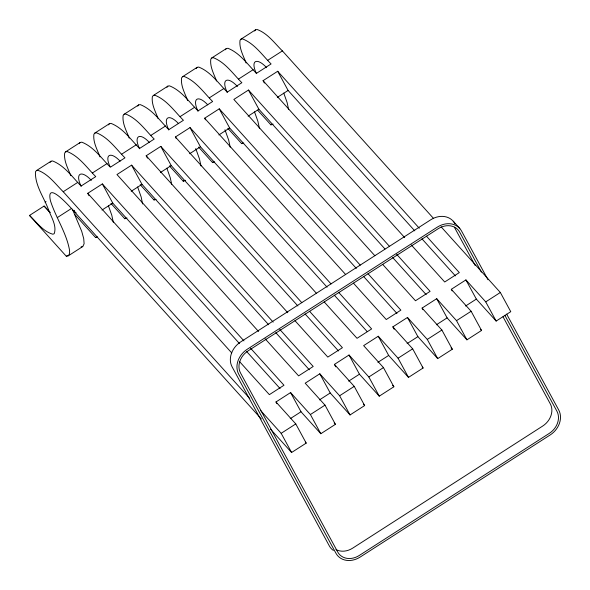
<?xml version="1.0" encoding="UTF-8"?>
<svg xmlns="http://www.w3.org/2000/svg" width="590" height="590" viewBox="0 0 590 590"><rect width="100%" height="100%" fill="white"/><g stroke="black" fill="none" stroke-linecap="round" stroke-linejoin="round"><path stroke-width="0.89" d="M70.793 175.687C68.071 168.467 63.683 160.989 64.671 153.039L65.63 151.837L67.208 151.564C79.193 156.262 86.907 167.774 95.75 176.617L81.14 186.005C72.297 177.162 64.576 165.65 52.599 160.952L51.02 161.225L36.403 170.613L35.452 171.823C34.899 184.884 43.291 196.492 47.96 208.248C50.541 216.228 57.156 225.159 54.214 233.706L52.842 234.215C43.004 231.479 36.661 222.142 29.5 215.446L44.11 206.058L50.349 212.533M50.062 162.427L51.02 161.225M79.281 143.65L80.24 142.448L81.826 142.175C93.803 146.873 101.517 158.386 110.359 167.228L124.969 157.84C116.127 148.997 108.413 137.485 96.436 132.787L94.85 133.06L93.891 134.262C92.903 142.212 97.291 149.69 100.012 156.911M108.508 124.874L109.46 123.671L111.045 123.398C123.022 128.096 130.744 139.609 139.579 148.451L154.197 139.063C145.354 130.22 137.632 118.708 125.655 114.01L124.077 114.283L123.118 115.485C122.123 123.435 126.511 130.914 129.24 138.134M137.728 106.097L138.687 104.895L140.265 104.622C152.25 109.32 159.964 120.832 168.806 129.675L183.416 120.286C174.574 111.444 166.859 99.931 154.882 95.233L153.297 95.506L152.338 96.708C151.342 104.356 155.495 111.584 158.105 118.538M166.948 87.32L167.907 86.118L169.492 85.845C181.469 90.543 189.184 102.055 198.026 110.898L212.636 101.51C203.793 92.667 196.079 81.155 184.102 76.449L182.517 76.73L181.565 77.932C180.57 85.882 184.958 93.36 187.679 100.58M196.175 68.543L197.134 67.341L198.712 67.061C210.689 71.766 218.411 83.279 227.253 92.114L241.863 82.725C233.02 73.89 225.306 62.378 213.322 57.673L211.744 57.953L210.785 59.155C209.789 66.803 213.934 74.03 216.552 80.985M225.395 49.767L226.354 48.564L227.939 48.284C239.916 52.989 247.63 64.502 256.473 73.337L271.083 63.949C262.24 55.113 254.526 43.601 242.549 38.896L240.963 39.176L240.005 40.378C239.016 48.328 243.405 55.807 246.126 63.027M254.615 30.99L255.573 29.788L257.159 29.507C267.698 33.372 274.623 43.277 282.396 50.902L433.421 218.307M185.599 180.297L183.232 181.189L169.419 165.871M127.012 218.02L124.785 218.743L110.972 203.425M273.126 124.136L270.899 124.859L257.66 110.183M97.63 236.944L95.565 237.519L74.842 214.546M156.077 199.391L154.005 199.966L140.191 184.648M214.524 161.837L212.452 162.412L198.638 147.094M243.744 143.06L241.679 143.636L227.858 128.318M29.5 215.446L66.338 256.296C71.958 255.736 68.853 247.387 68.123 243.994C63.89 228.957 55.217 215.682 50.467 200.858C45.526 179.117 70.188 207.09 73.639 210.918L261.341 418.966M68.071 255.971L82.858 246.465L84.112 243.744L83.728 238.67L81.722 231.354L72.4 209.214M65.63 151.837L80.24 142.448M94.85 133.06L109.46 123.671M124.077 114.283L138.687 104.895M153.297 95.506L167.907 86.118M182.517 76.73L197.134 67.341M211.744 57.953L226.354 48.564M240.963 39.176L255.573 29.788M45.157 202.267L46.072 201.677M36.403 170.613L37.989 170.34C48.528 174.205 55.46 184.102 63.226 191.728L77.836 182.34M92.446 172.951L107.056 163.563M121.665 154.174L136.283 144.786M150.893 135.398L165.502 126.009M180.112 116.621L194.722 107.233M209.339 97.844L223.949 88.456M238.559 79.067L253.169 69.679M267.779 60.291L282.396 50.902M89.046 195.725L87.74 193.321L102.35 183.933L243.95 340.887M273.17 322.111L131.577 165.156L116.968 174.544L258.56 331.499M147.493 158.164L146.187 155.767L160.797 146.379L301.8 302.67M176.277 138.591L175.407 136.991L190.024 127.602L331.019 283.893M205.497 119.814L204.634 118.214L219.244 108.826L360.239 265.117M389.466 246.34L248.464 90.049L233.854 99.437L374.856 255.728M264.379 83.057L263.074 80.66L277.691 71.272L419.284 228.219M57.304 217.592L71.007 208.786M73.639 210.918L74.554 210.328M102.004 210.04L112.771 203.122L239.429 343.513M131.223 191.263L141.991 184.346L268.649 324.736M160.451 172.487L171.218 165.569L297.876 305.959M189.67 153.71L200.438 146.792L327.096 287.183M218.897 134.933L229.657 128.015L356.323 268.406M248.117 116.156L258.885 109.239L384.946 248.965M277.337 97.379L288.104 90.462L414.763 230.852M66.338 256.296L67.253 255.713M95.565 237.519L96.472 236.937M124.785 218.743L125.7 218.16M154.005 199.966L154.919 199.383M183.232 181.189L184.146 180.606M212.452 162.412L213.366 161.83M241.679 143.636L242.586 143.053M270.899 124.859L271.813 124.276M276.843 403.56L275.973 401.967L290.582 392.579L310.399 414.534L320.812 433.724L335.422 424.335L325.009 405.146L305.192 383.19L319.802 373.795L339.619 395.757L350.04 414.947L364.65 405.559L354.229 386.369L334.419 364.406L349.029 355.018L368.839 376.981L379.259 396.17L393.869 386.782L383.456 367.592L363.639 345.629L378.249 336.241L398.066 358.204L408.479 377.394L423.089 368.005L412.675 348.815L392.859 326.853L407.476 317.464L427.285 339.427L437.706 358.617L452.316 349.228L441.895 330.039L422.086 308.076L436.696 298.688L456.513 320.65L466.926 339.84L481.536 330.452L471.122 311.262L451.306 289.299L465.916 279.911L485.732 301.874L496.146 321.063L510.763 311.675L500.342 292.485L441.121 226.84M290.236 418.679L301.003 411.761L320.812 433.724M319.456 399.902L330.223 392.984L350.04 414.947M348.675 381.125L359.443 374.207L379.259 396.17M377.902 362.349L388.67 355.431L408.479 377.394M407.122 343.572L417.89 336.654L437.706 358.617M436.349 324.795L447.109 317.877L466.926 339.84M465.569 306.018L476.337 299.101L496.146 321.063M260.448 410.338L281.172 433.318L295.782 423.922L306.203 443.112L291.593 452.5L270.596 429.232M310.399 414.534L325.009 405.146M339.619 395.757L354.229 386.369M368.839 376.981L383.456 367.592M398.066 358.204L412.675 348.815M427.285 339.427L441.895 330.039M456.513 320.65L471.122 311.262M485.732 301.874L500.342 292.485M82.681 246.583L81.081 246.915M76.132 212.843L72.57 210.143M207.791 104.865C198.299 94.695 191.728 97.903 197.989 111.208M178.571 123.642C169.079 113.472 162.508 116.687 168.77 129.984M149.351 142.419C139.859 132.249 133.281 135.464 139.542 148.761M120.124 161.195C111.591 151.962 103.958 153.179 109.991 166.623M266.658 67.695C257.351 57.555 249.894 59.605 256.436 73.654M237.438 86.472C228.131 76.331 220.675 78.382 227.209 92.431M91.325 180.356C82.017 170.215 74.561 172.265 81.103 186.322M453.223 221.213L459.824 228.537M426.452 236.17L459.315 272.595L444.705 281.983L411.245 244.894M421.931 238.803L455.392 275.884M263.074 80.66L404.674 237.608M480.71 329.537L481.536 330.452M396.635 254.283L430.088 291.372L415.478 300.76L382.622 264.335M392.711 257.579L426.172 294.661M451.077 347.857L452.316 349.228M368.005 273.723L400.868 310.148L386.258 319.537L353.395 283.112M363.492 276.356L396.945 313.438M204.634 118.214L345.629 274.505M422.27 367.091L423.089 368.005M338.785 292.5L371.648 328.925L357.031 338.313L324.175 301.888M334.265 295.133L367.128 331.55M175.407 136.991L316.41 293.282M392.63 385.41L393.869 386.782M309.566 311.277L342.421 347.702L327.811 357.09L294.956 320.665M305.045 313.91L338.505 350.991M146.187 155.767L287.78 312.722M363.411 404.187L364.65 405.559M279.741 329.39L313.202 366.479L298.592 375.867L265.131 338.778M275.825 332.686L309.278 369.768M334.183 422.964L335.422 424.335M250.521 348.166L283.982 385.255L269.365 394.644L239.496 361.53M246.598 351.463L280.058 388.545M87.74 193.321L231.73 352.923M275.973 401.967L295.782 423.922M305.377 442.198L306.203 443.112M63.226 191.728L249.784 398.523M44.11 206.058L48.719 211.168M487.996 279.741L461.52 230.978A19.662 16.232 -42.1 0 0 437.271 227.15L247.321 349.199A19.662 16.232 -42.1 0 0 238.699 374.156L335.924 553.221A19.662 16.232 -42.1 0 0 360.18 557.049L550.123 435A19.662 16.232 -42.1 0 0 558.745 410.05L506.663 314.116M481.396 272.123L459.691 232.15A17.471 14.425 -42.1 0 0 438.141 228.75L248.191 350.799A17.471 14.425 -42.1 0 0 240.528 372.983L337.753 552.048A17.471 14.425 -42.1 0 0 359.31 555.456L549.253 433.399A17.471 14.425 -42.1 0 0 556.923 411.223L504.834 315.289M454.396 227.231L475.23 265.603M503.005 316.764L550.315 403.899A17.471 14.425 -42.1 0 1 542.653 426.083L352.702 548.132A17.471 14.425 -42.1 0 1 335.968 549.556M465.916 279.911L476.337 299.101M451.306 289.299L452.176 290.899M436.696 298.688L447.109 317.877M422.086 308.076L422.949 309.676M277.691 71.272L288.104 90.462M407.476 317.464L417.89 336.654M392.859 326.853L394.164 329.257M248.464 90.049L258.885 109.239M378.249 336.241L388.67 355.431M219.244 108.826L229.657 128.015M349.029 355.018L359.443 374.207M334.419 364.406L335.717 366.81M190.024 127.602L200.438 146.792M319.802 373.795L330.223 392.984M160.797 146.379L171.218 165.569M290.582 392.579L301.003 411.761M281.172 433.318L291.593 452.5M131.577 165.156L141.991 184.346M102.35 183.933L112.771 203.122M224.967 129.8L228.669 140.103L230.203 147.175M195.747 148.577L199.45 158.88L200.976 165.952M283.753 93.08L287.116 102.549L288.643 109.622M254.526 111.857L257.889 121.326L259.423 128.399M166.859 168.187L170.222 177.656L171.705 184.287M137.64 186.964L141.18 197.053L142.573 203.934M108.413 205.74L111.776 215.21L113.309 222.282M333.35 550.455A19.662 16.232 -42.1 0 1 329.323 545.905L232.099 366.832A19.662 16.232 -42.1 0 1 240.72 341.883L430.663 219.834A19.662 16.232 -42.1 0 1 454.92 223.662"/></g></svg>
